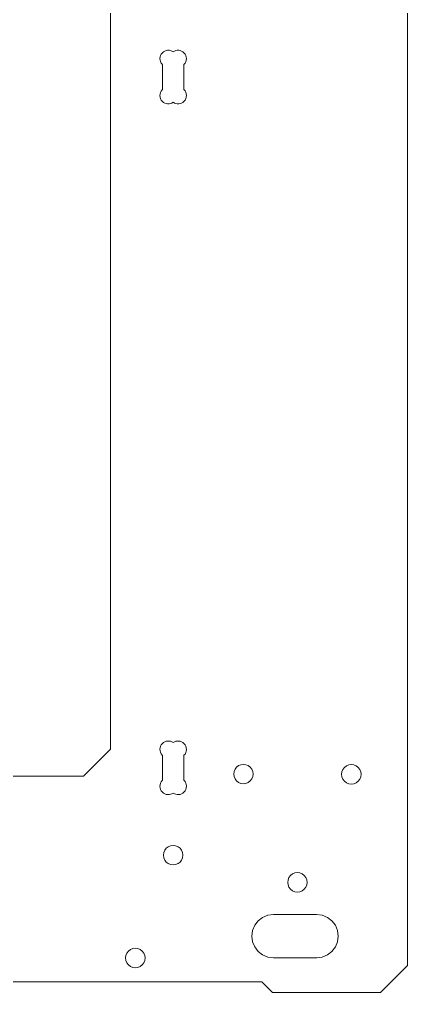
# Model space of a CAD drawing. Header units: millimetres. Extents: x -185 to 185, y -307 to 310.
# Drawn here: x 113.2 to 185, y -307.1 to -127.2 of the extents above; entities that cross this region are included whole.
import ezdxf

# ---------------------------------------------------------------- set-up
doc = ezdxf.new("R2010")
doc.units = ezdxf.units.MM
doc.header["$MEASUREMENT"] = 0
doc.layers.add('Layer 1', color=7, linetype='Continuous')
doc.layers.add('layer_1', color=7, linetype='Continuous')

msp = doc.modelspace()

# ---------------------------------------------------------------- linework, layer by layer
at = {"layer": 'Layer 1', "color": 250, "lineweight": 9}
for points, knots in [([(185.0211, -302.1421), (185.0211, -302.1421), (185.0211, 57.8579), (185.0211, 57.8579), (185.0211, 57.8579), (185.0211, 57.8579), (180.0211, 62.8579), (180.0211, 62.8579), (180.0211, 62.8579), (180.0211, 62.8579), (-179.9789, 62.8579), (-179.9789, 62.8579), (-179.9789, 62.8579), (-179.9789, 62.8579), (-184.9789, 57.8579), (-184.9789, 57.8579), (-184.9789, 57.8579), (-184.9789, 57.8579), (-184.9789, -302.3338), (-184.9789, -302.3338), (-184.9789, -302.3338), (-184.9789, -302.3338), (-179.9789, -307.1421), (-179.9789, -307.1421), (-179.9789, -307.1421), (-179.9789, -307.1421), (-159.9789, -307.1421), (-159.9789, -307.1421), (-159.9789, -307.1421), (-159.9789, -307.1421), (-157.9789, -305.1421), (-157.9789, -305.1421), (-157.9789, -305.1421), (-157.9789, -305.1421), (158.0211, -305.1421), (158.0211, -305.1421), (158.0211, -305.1421), (158.0211, -305.1421), (160.0211, -307.1421), (160.0211, -307.1421), (160.0211, -307.1421), (160.0211, -307.1421), (180.0211, -307.1421), (180.0211, -307.1421), (180.0211, -307.1421), (180.0211, -307.1421), (185.0211, -302.1421), (185.0211, -302.1421), (185.0211, -302.1421), (185.0211, -302.1421), (185.0211, -302.1421), (185.0211, -302.1421)], [0, 0, 0, 0, 0.07142857, 0.07142857, 0.07142857, 0.07142857, 0.14285714, 0.14285714, 0.14285714, 0.14285714, 0.21428571, 0.21428571, 0.21428571, 0.21428571, 0.28571429, 0.28571429, 0.28571429, 0.28571429, 0.35714286, 0.35714286, 0.35714286, 0.35714286, 0.42857143, 0.42857143, 0.42857143, 0.42857143, 0.5, 0.5, 0.5, 0.5, 0.57142857, 0.57142857, 0.57142857, 0.57142857, 0.64285714, 0.64285714, 0.64285714, 0.64285714, 0.71428571, 0.71428571, 0.71428571, 0.71428571, 0.78571429, 0.78571429, 0.78571429, 0.78571429, 0.85714286, 0.85714286, 0.85714286, 0.85714286, 1, 1, 1, 1]), ([(139.626, -140.205), (139.626, -140.205), (139.626, -135.589), (139.626, -135.589), (139.626, -135.589), (139.6096, -135.5726), (139.5938, -135.556), (139.5783, -135.539), (139.5783, -135.539), (139.0212, -134.9309), (139.0371, -133.9859), (139.626, -133.397), (139.626, -133.397), (140.1708, -132.8522), (141.0203, -132.7978), (141.626, -133.2338), (141.626, -133.2338), (142.2317, -132.7978), (143.0812, -132.8522), (143.626, -133.397), (143.626, -133.397), (144.2313, -134.0023), (144.2313, -134.9837), (143.626, -135.589), (143.626, -135.589), (143.626, -135.589), (143.626, -140.205), (143.626, -140.205), (143.626, -140.205), (144.2313, -140.8103), (144.2313, -141.7917), (143.626, -142.397), (143.626, -142.397), (143.0812, -142.9418), (142.2317, -142.9962), (141.626, -142.5602), (141.626, -142.5602), (141.0203, -142.9962), (140.1708, -142.9418), (139.626, -142.397), (139.626, -142.397), (139.0371, -141.8081), (139.0212, -140.8631), (139.5783, -140.255), (139.5783, -140.255), (139.5938, -140.238), (139.6096, -140.2214), (139.626, -140.205)], [0, 0, 0, 0, 0.07692308, 0.07692308, 0.07692308, 0.07692308, 0.15384615, 0.15384615, 0.15384615, 0.15384615, 0.23076923, 0.23076923, 0.23076923, 0.23076923, 0.30769231, 0.30769231, 0.30769231, 0.30769231, 0.38461538, 0.38461538, 0.38461538, 0.38461538, 0.46153846, 0.46153846, 0.46153846, 0.46153846, 0.53846154, 0.53846154, 0.53846154, 0.53846154, 0.61538462, 0.61538462, 0.61538462, 0.61538462, 0.69230769, 0.69230769, 0.69230769, 0.69230769, 0.76923077, 0.76923077, 0.76923077, 0.76923077, 0.84615385, 0.84615385, 0.84615385, 0.84615385, 1, 1, 1, 1]), ([(139.626, -267.905), (139.626, -267.905), (139.626, -263.289), (139.626, -263.289), (139.626, -263.289), (139.6096, -263.2726), (139.5938, -263.256), (139.5783, -263.239), (139.5783, -263.239), (139.0212, -262.6309), (139.0371, -261.6859), (139.626, -261.097), (139.626, -261.097), (140.1708, -260.5522), (141.0203, -260.4978), (141.626, -260.9338), (141.626, -260.9338), (142.2317, -260.4978), (143.0812, -260.5522), (143.626, -261.097), (143.626, -261.097), (144.2313, -261.7023), (144.2313, -262.6837), (143.626, -263.289), (143.626, -263.289), (143.626, -263.289), (143.626, -267.905), (143.626, -267.905), (143.626, -267.905), (144.2313, -268.5103), (144.2313, -269.4917), (143.626, -270.097), (143.626, -270.097), (143.0812, -270.6418), (142.2317, -270.6962), (141.626, -270.2602), (141.626, -270.2602), (141.0203, -270.6962), (140.1708, -270.6418), (139.626, -270.097), (139.626, -270.097), (139.0371, -269.5081), (139.0212, -268.5631), (139.5783, -267.955), (139.5783, -267.955), (139.5938, -267.938), (139.6096, -267.9214), (139.626, -267.905)], [0, 0, 0, 0, 0.07692308, 0.07692308, 0.07692308, 0.07692308, 0.15384615, 0.15384615, 0.15384615, 0.15384615, 0.23076923, 0.23076923, 0.23076923, 0.23076923, 0.30769231, 0.30769231, 0.30769231, 0.30769231, 0.38461538, 0.38461538, 0.38461538, 0.38461538, 0.46153846, 0.46153846, 0.46153846, 0.46153846, 0.53846154, 0.53846154, 0.53846154, 0.53846154, 0.61538462, 0.61538462, 0.61538462, 0.61538462, 0.69230769, 0.69230769, 0.69230769, 0.69230769, 0.76923077, 0.76923077, 0.76923077, 0.76923077, 0.84615385, 0.84615385, 0.84615385, 0.84615385, 1, 1, 1, 1])]:
    msp.add_open_spline(points, degree=3, knots=knots, dxfattribs=at)
at = {"layer": 'layer_1', "color": 250, "lineweight": 9}
for points, knots in [([(130.0211, -262.1421), (130.0211, -262.1421), (125.0211, -267.1421), (125.0211, -267.1421), (125.0211, -267.1421), (125.0211, -267.1421), (95.0211, -267.1421), (95.0211, -267.1421), (95.0211, -267.1421), (95.0211, -267.1421), (90.0211, -272.1421), (90.0211, -272.1421), (90.0211, -272.1421), (90.0211, -272.1421), (90.0211, -287.2076), (90.0211, -287.2076), (90.0211, -287.2076), (90.0211, -287.2076), (89.8591, -288.4384), (89.8591, -288.4384), (89.8591, -288.4384), (89.8591, -288.4384), (89.3587, -289.6464), (89.3587, -289.6464), (89.3587, -289.6464), (89.3587, -289.6464), (88.5627, -290.6837), (88.5627, -290.6837), (88.5627, -290.6837), (88.5627, -290.6837), (87.5254, -291.4797), (87.5254, -291.4797), (87.5254, -291.4797), (87.5254, -291.4797), (86.3174, -291.98), (86.3174, -291.98), (86.3174, -291.98), (86.3174, -291.98), (85.0211, -292.1507), (85.0211, -292.1507), (85.0211, -292.1507), (85.0211, -292.1507), (83.7248, -291.98), (83.7248, -291.98), (83.7248, -291.98), (83.7248, -291.98), (82.5168, -291.4797), (82.5168, -291.4797), (82.5168, -291.4797), (82.5168, -291.4797), (81.4795, -290.6837), (81.4795, -290.6837), (81.4795, -290.6837), (81.4795, -290.6837), (80.6835, -289.6464), (80.6835, -289.6464), (80.6835, -289.6464), (80.6835, -289.6464), (80.1831, -288.4384), (80.1831, -288.4384), (80.1831, -288.4384), (80.1831, -288.4384), (80.0211, -287.2076), (80.0211, -287.2076), (80.0211, -287.2076), (80.0211, -287.2076), (80.0211, -272.1421), (80.0211, -272.1421), (80.0211, -272.1421), (80.0211, -272.1421), (75.0211, -267.1421), (75.0211, -267.1421), (75.0211, -267.1421), (75.0211, -267.1421), (30.0211, -267.1421), (30.0211, -267.1421), (30.0211, -267.1421), (30.0211, -267.1421), (5.0211, -292.1421), (5.0211, -292.1421), (5.0211, -292.1421), (5.0211, -292.1421), (-4.9789, -292.1421), (-4.9789, -292.1421), (-4.9789, -292.1421), (-4.9789, -292.1421), (-29.9789, -267.1421), (-29.9789, -267.1421), (-29.9789, -267.1421), (-29.9789, -267.1421), (-74.9789, -267.1421), (-74.9789, -267.1421), (-74.9789, -267.1421), (-74.9789, -267.1421), (-79.9789, -272.1421), (-79.9789, -272.1421), (-79.9789, -272.1421), (-79.9789, -272.1421), (-79.9789, -287.2076), (-79.9789, -287.2076), (-79.9789, -287.2076), (-79.9789, -287.2076), (-80.1409, -288.4384), (-80.1409, -288.4384), (-80.1409, -288.4384), (-80.1409, -288.4384), (-80.6413, -289.6464), (-80.6413, -289.6464), (-80.6413, -289.6464), (-80.6413, -289.6464), (-81.4372, -290.6837), (-81.4372, -290.6837), (-81.4372, -290.6837), (-81.4372, -290.6837), (-82.4746, -291.4797), (-82.4746, -291.4797), (-82.4746, -291.4797), (-82.4746, -291.4797), (-83.6825, -291.98), (-83.6825, -291.98), (-83.6825, -291.98), (-83.6825, -291.98), (-84.9789, -292.1507), (-84.9789, -292.1507), (-84.9789, -292.1507), (-84.9789, -292.1507), (-86.2752, -291.98), (-86.2752, -291.98), (-86.2752, -291.98), (-86.2752, -291.98), (-87.4832, -291.4797), (-87.4832, -291.4797), (-87.4832, -291.4797), (-87.4832, -291.4797), (-88.5205, -290.6837), (-88.5205, -290.6837), (-88.5205, -290.6837), (-88.5205, -290.6837), (-89.3165, -289.6464), (-89.3165, -289.6464), (-89.3165, -289.6464), (-89.3165, -289.6464), (-89.8168, -288.4384), (-89.8168, -288.4384), (-89.8168, -288.4384), (-89.8168, -288.4384), (-89.9789, -287.2076), (-89.9789, -287.2076), (-89.9789, -287.2076), (-89.9789, -287.2076), (-89.9789, -272.1421), (-89.9789, -272.1421), (-89.9789, -272.1421), (-89.9789, -272.1421), (-94.9789, -267.1421), (-94.9789, -267.1421), (-94.9789, -267.1421), (-94.9789, -267.1421), (-124.9789, -267.1421), (-124.9789, -267.1421), (-124.9789, -267.1421), (-124.9789, -267.1421), (-129.9789, -262.1421), (-129.9789, -262.1421), (-129.9789, -262.1421), (-129.9789, -262.1421), (-129.9789, 17.8579), (-129.9789, 17.8579), (-129.9789, 17.8579), (-129.9789, 17.8579), (-124.9789, 22.8579), (-124.9789, 22.8579), (-124.9789, 22.8579), (-124.9789, 22.8579), (125.0211, 22.8579), (125.0211, 22.8579), (125.0211, 22.8579), (125.0211, 22.8579), (130.0211, 17.8579), (130.0211, 17.8579), (130.0211, 17.8579), (130.0211, 17.8579), (130.0211, -262.1421), (130.0211, -262.1421), (130.0211, -262.1421), (130.0211, -262.1421), (130.0211, -262.1421), (130.0211, -262.1421)], [0, 0, 0, 0, 0.02083333, 0.02083333, 0.02083333, 0.02083333, 0.04166667, 0.04166667, 0.04166667, 0.04166667, 0.0625, 0.0625, 0.0625, 0.0625, 0.08333333, 0.08333333, 0.08333333, 0.08333333, 0.10416667, 0.10416667, 0.10416667, 0.10416667, 0.125, 0.125, 0.125, 0.125, 0.14583333, 0.14583333, 0.14583333, 0.14583333, 0.16666667, 0.16666667, 0.16666667, 0.16666667, 0.1875, 0.1875, 0.1875, 0.1875, 0.20833333, 0.20833333, 0.20833333, 0.20833333, 0.22916667, 0.22916667, 0.22916667, 0.22916667, 0.25, 0.25, 0.25, 0.25, 0.27083333, 0.27083333, 0.27083333, 0.27083333, 0.29166667, 0.29166667, 0.29166667, 0.29166667, 0.3125, 0.3125, 0.3125, 0.3125, 0.33333333, 0.33333333, 0.33333333, 0.33333333, 0.35416667, 0.35416667, 0.35416667, 0.35416667, 0.375, 0.375, 0.375, 0.375, 0.39583333, 0.39583333, 0.39583333, 0.39583333, 0.41666667, 0.41666667, 0.41666667, 0.41666667, 0.4375, 0.4375, 0.4375, 0.4375, 0.45833333, 0.45833333, 0.45833333, 0.45833333, 0.47916667, 0.47916667, 0.47916667, 0.47916667, 0.5, 0.5, 0.5, 0.5, 0.52083333, 0.52083333, 0.52083333, 0.52083333, 0.54166667, 0.54166667, 0.54166667, 0.54166667, 0.5625, 0.5625, 0.5625, 0.5625, 0.58333333, 0.58333333, 0.58333333, 0.58333333, 0.60416667, 0.60416667, 0.60416667, 0.60416667, 0.625, 0.625, 0.625, 0.625, 0.64583333, 0.64583333, 0.64583333, 0.64583333, 0.66666667, 0.66666667, 0.66666667, 0.66666667, 0.6875, 0.6875, 0.6875, 0.6875, 0.70833333, 0.70833333, 0.70833333, 0.70833333, 0.72916667, 0.72916667, 0.72916667, 0.72916667, 0.75, 0.75, 0.75, 0.75, 0.77083333, 0.77083333, 0.77083333, 0.77083333, 0.79166667, 0.79166667, 0.79166667, 0.79166667, 0.8125, 0.8125, 0.8125, 0.8125, 0.83333333, 0.83333333, 0.83333333, 0.83333333, 0.85416667, 0.85416667, 0.85416667, 0.85416667, 0.875, 0.875, 0.875, 0.875, 0.89583333, 0.89583333, 0.89583333, 0.89583333, 0.91666667, 0.91666667, 0.91666667, 0.91666667, 0.9375, 0.9375, 0.9375, 0.9375, 0.95833333, 0.95833333, 0.95833333, 0.95833333, 1, 1, 1, 1]), ([(154.1741, -265.0173), (154.1741, -265.0173), (154.64, -264.9559), (154.64, -264.9559), (154.64, -264.9559), (154.64, -264.9559), (155.1058, -265.0172), (155.1058, -265.0172), (155.1058, -265.0172), (155.1058, -265.0172), (155.54, -265.197), (155.54, -265.197), (155.54, -265.197), (155.54, -265.197), (155.9128, -265.483), (155.9128, -265.483), (155.9128, -265.483), (155.9128, -265.483), (156.1989, -265.8557), (156.1989, -265.8557), (156.1989, -265.8557), (156.1989, -265.8557), (156.3788, -266.2898), (156.3788, -266.2898), (156.3788, -266.2898), (156.3788, -266.2898), (156.4402, -266.7557), (156.4402, -266.7557), (156.4402, -266.7557), (156.4402, -266.7557), (156.3789, -267.2216), (156.3789, -267.2216), (156.3789, -267.2216), (156.3789, -267.2216), (156.1992, -267.6557), (156.1992, -267.6557), (156.1992, -267.6557), (156.1992, -267.6557), (155.9132, -268.0285), (155.9132, -268.0285), (155.9132, -268.0285), (155.9132, -268.0285), (155.5404, -268.3147), (155.5404, -268.3147), (155.5404, -268.3147), (155.5404, -268.3147), (155.1063, -268.4945), (155.1063, -268.4945), (155.1063, -268.4945), (155.1063, -268.4945), (154.6405, -268.5559), (154.6405, -268.5559), (154.6405, -268.5559), (154.6405, -268.5559), (154.1746, -268.4947), (154.1746, -268.4947), (154.1746, -268.4947), (154.1746, -268.4947), (153.7404, -268.3149), (153.7404, -268.3149), (153.7404, -268.3149), (153.7404, -268.3149), (153.3676, -268.0289), (153.3676, -268.0289), (153.3676, -268.0289), (153.3676, -268.0289), (153.0815, -267.6562), (153.0815, -267.6562), (153.0815, -267.6562), (153.0815, -267.6562), (152.9016, -267.2221), (152.9016, -267.2221), (152.9016, -267.2221), (152.9016, -267.2221), (152.8402, -266.7562), (152.8402, -266.7562), (152.8402, -266.7562), (152.8402, -266.7562), (152.9015, -266.2903), (152.9015, -266.2903), (152.9015, -266.2903), (152.9015, -266.2903), (153.0812, -265.8562), (153.0812, -265.8562), (153.0812, -265.8562), (153.0812, -265.8562), (153.3672, -265.4833), (153.3672, -265.4833), (153.3672, -265.4833), (153.3672, -265.4833), (153.74, -265.1972), (153.74, -265.1972), (153.74, -265.1972), (153.74, -265.1972), (154.1741, -265.0173), (154.1741, -265.0173), (154.1741, -265.0173), (154.1741, -265.0173), (154.1741, -265.0173), (154.1741, -265.0173)], [0, 0, 0, 0, 0.03846154, 0.03846154, 0.03846154, 0.03846154, 0.07692308, 0.07692308, 0.07692308, 0.07692308, 0.11538462, 0.11538462, 0.11538462, 0.11538462, 0.15384615, 0.15384615, 0.15384615, 0.15384615, 0.19230769, 0.19230769, 0.19230769, 0.19230769, 0.23076923, 0.23076923, 0.23076923, 0.23076923, 0.26923077, 0.26923077, 0.26923077, 0.26923077, 0.30769231, 0.30769231, 0.30769231, 0.30769231, 0.34615385, 0.34615385, 0.34615385, 0.34615385, 0.38461538, 0.38461538, 0.38461538, 0.38461538, 0.42307692, 0.42307692, 0.42307692, 0.42307692, 0.46153846, 0.46153846, 0.46153846, 0.46153846, 0.5, 0.5, 0.5, 0.5, 0.53846154, 0.53846154, 0.53846154, 0.53846154, 0.57692308, 0.57692308, 0.57692308, 0.57692308, 0.61538462, 0.61538462, 0.61538462, 0.61538462, 0.65384615, 0.65384615, 0.65384615, 0.65384615, 0.69230769, 0.69230769, 0.69230769, 0.69230769, 0.73076923, 0.73076923, 0.73076923, 0.73076923, 0.76923077, 0.76923077, 0.76923077, 0.76923077, 0.80769231, 0.80769231, 0.80769231, 0.80769231, 0.84615385, 0.84615385, 0.84615385, 0.84615385, 0.88461538, 0.88461538, 0.88461538, 0.88461538, 0.92307692, 0.92307692, 0.92307692, 0.92307692, 1, 1, 1, 1]), ([(175.0852, -268.5393), (175.0852, -268.5393), (174.6193, -268.6007), (174.6193, -268.6007), (174.6193, -268.6007), (174.6193, -268.6007), (174.1534, -268.5395), (174.1534, -268.5395), (174.1534, -268.5395), (174.1534, -268.5395), (173.7193, -268.3597), (173.7193, -268.3597), (173.7193, -268.3597), (173.7193, -268.3597), (173.3464, -268.0737), (173.3464, -268.0737), (173.3464, -268.0737), (173.3464, -268.0737), (173.0603, -267.701), (173.0603, -267.701), (173.0603, -267.701), (173.0603, -267.701), (172.8805, -267.2669), (172.8805, -267.2669), (172.8805, -267.2669), (172.8805, -267.2669), (172.8191, -266.801), (172.8191, -266.801), (172.8191, -266.801), (172.8191, -266.801), (172.8803, -266.3351), (172.8803, -266.3351), (172.8803, -266.3351), (172.8803, -266.3351), (173.0601, -265.901), (173.0601, -265.901), (173.0601, -265.901), (173.0601, -265.901), (173.3461, -265.5281), (173.3461, -265.5281), (173.3461, -265.5281), (173.3461, -265.5281), (173.7188, -265.242), (173.7188, -265.242), (173.7188, -265.242), (173.7188, -265.242), (174.1529, -265.0621), (174.1529, -265.0621), (174.1529, -265.0621), (174.1529, -265.0621), (174.6188, -265.0007), (174.6188, -265.0007), (174.6188, -265.0007), (174.6188, -265.0007), (175.0847, -265.062), (175.0847, -265.062), (175.0847, -265.062), (175.0847, -265.062), (175.5188, -265.2418), (175.5188, -265.2418), (175.5188, -265.2418), (175.5188, -265.2418), (175.8917, -265.5278), (175.8917, -265.5278), (175.8917, -265.5278), (175.8917, -265.5278), (176.1778, -265.9005), (176.1778, -265.9005), (176.1778, -265.9005), (176.1778, -265.9005), (176.3577, -266.3346), (176.3577, -266.3346), (176.3577, -266.3346), (176.3577, -266.3346), (176.4191, -266.8005), (176.4191, -266.8005), (176.4191, -266.8005), (176.4191, -266.8005), (176.3578, -267.2664), (176.3578, -267.2664), (176.3578, -267.2664), (176.3578, -267.2664), (176.178, -267.7005), (176.178, -267.7005), (176.178, -267.7005), (176.178, -267.7005), (175.892, -268.0733), (175.892, -268.0733), (175.892, -268.0733), (175.892, -268.0733), (175.5193, -268.3594), (175.5193, -268.3594), (175.5193, -268.3594), (175.5193, -268.3594), (175.0852, -268.5393), (175.0852, -268.5393), (175.0852, -268.5393), (175.0852, -268.5393), (175.0852, -268.5393), (175.0852, -268.5393)], [0, 0, 0, 0, 0.03846154, 0.03846154, 0.03846154, 0.03846154, 0.07692308, 0.07692308, 0.07692308, 0.07692308, 0.11538462, 0.11538462, 0.11538462, 0.11538462, 0.15384615, 0.15384615, 0.15384615, 0.15384615, 0.19230769, 0.19230769, 0.19230769, 0.19230769, 0.23076923, 0.23076923, 0.23076923, 0.23076923, 0.26923077, 0.26923077, 0.26923077, 0.26923077, 0.30769231, 0.30769231, 0.30769231, 0.30769231, 0.34615385, 0.34615385, 0.34615385, 0.34615385, 0.38461538, 0.38461538, 0.38461538, 0.38461538, 0.42307692, 0.42307692, 0.42307692, 0.42307692, 0.46153846, 0.46153846, 0.46153846, 0.46153846, 0.5, 0.5, 0.5, 0.5, 0.53846154, 0.53846154, 0.53846154, 0.53846154, 0.57692308, 0.57692308, 0.57692308, 0.57692308, 0.61538462, 0.61538462, 0.61538462, 0.61538462, 0.65384615, 0.65384615, 0.65384615, 0.65384615, 0.69230769, 0.69230769, 0.69230769, 0.69230769, 0.73076923, 0.73076923, 0.73076923, 0.73076923, 0.76923077, 0.76923077, 0.76923077, 0.76923077, 0.80769231, 0.80769231, 0.80769231, 0.80769231, 0.84615385, 0.84615385, 0.84615385, 0.84615385, 0.88461538, 0.88461538, 0.88461538, 0.88461538, 0.92307692, 0.92307692, 0.92307692, 0.92307692, 1, 1, 1, 1]), ([(143.4253, -281.747), (143.4253, -281.747), (143.364, -282.2127), (143.364, -282.2127), (143.364, -282.2127), (143.364, -282.2127), (143.1842, -282.6466), (143.1842, -282.6466), (143.1842, -282.6466), (143.1842, -282.6466), (142.8983, -283.0193), (142.8983, -283.0193), (142.8983, -283.0193), (142.8983, -283.0193), (142.5256, -283.3052), (142.5256, -283.3052), (142.5256, -283.3052), (142.5256, -283.3052), (142.0917, -283.4849), (142.0917, -283.4849), (142.0917, -283.4849), (142.0917, -283.4849), (141.626, -283.5462), (141.626, -283.5462), (141.626, -283.5462), (141.626, -283.5462), (141.1603, -283.4849), (141.1603, -283.4849), (141.1603, -283.4849), (141.1603, -283.4849), (140.7264, -283.3052), (140.7264, -283.3052), (140.7264, -283.3052), (140.7264, -283.3052), (140.3537, -283.0193), (140.3537, -283.0193), (140.3537, -283.0193), (140.3537, -283.0193), (140.0678, -282.6466), (140.0678, -282.6466), (140.0678, -282.6466), (140.0678, -282.6466), (139.888, -282.2127), (139.888, -282.2127), (139.888, -282.2127), (139.888, -282.2127), (139.8267, -281.747), (139.8267, -281.747), (139.8267, -281.747), (139.8267, -281.747), (139.888, -281.2813), (139.888, -281.2813), (139.888, -281.2813), (139.888, -281.2813), (140.0678, -280.8473), (140.0678, -280.8473), (140.0678, -280.8473), (140.0678, -280.8473), (140.3537, -280.4747), (140.3537, -280.4747), (140.3537, -280.4747), (140.3537, -280.4747), (140.7264, -280.1888), (140.7264, -280.1888), (140.7264, -280.1888), (140.7264, -280.1888), (141.1603, -280.009), (141.1603, -280.009), (141.1603, -280.009), (141.1603, -280.009), (141.626, -279.9477), (141.626, -279.9477), (141.626, -279.9477), (141.626, -279.9477), (142.0917, -280.009), (142.0917, -280.009), (142.0917, -280.009), (142.0917, -280.009), (142.5256, -280.1888), (142.5256, -280.1888), (142.5256, -280.1888), (142.5256, -280.1888), (142.8983, -280.4747), (142.8983, -280.4747), (142.8983, -280.4747), (142.8983, -280.4747), (143.1842, -280.8473), (143.1842, -280.8473), (143.1842, -280.8473), (143.1842, -280.8473), (143.364, -281.2813), (143.364, -281.2813), (143.364, -281.2813), (143.364, -281.2813), (143.4253, -281.747), (143.4253, -281.747), (143.4253, -281.747), (143.4253, -281.747), (143.4253, -281.747), (143.4253, -281.747)], [0, 0, 0, 0, 0.03846154, 0.03846154, 0.03846154, 0.03846154, 0.07692308, 0.07692308, 0.07692308, 0.07692308, 0.11538462, 0.11538462, 0.11538462, 0.11538462, 0.15384615, 0.15384615, 0.15384615, 0.15384615, 0.19230769, 0.19230769, 0.19230769, 0.19230769, 0.23076923, 0.23076923, 0.23076923, 0.23076923, 0.26923077, 0.26923077, 0.26923077, 0.26923077, 0.30769231, 0.30769231, 0.30769231, 0.30769231, 0.34615385, 0.34615385, 0.34615385, 0.34615385, 0.38461538, 0.38461538, 0.38461538, 0.38461538, 0.42307692, 0.42307692, 0.42307692, 0.42307692, 0.46153846, 0.46153846, 0.46153846, 0.46153846, 0.5, 0.5, 0.5, 0.5, 0.53846154, 0.53846154, 0.53846154, 0.53846154, 0.57692308, 0.57692308, 0.57692308, 0.57692308, 0.61538462, 0.61538462, 0.61538462, 0.61538462, 0.65384615, 0.65384615, 0.65384615, 0.65384615, 0.69230769, 0.69230769, 0.69230769, 0.69230769, 0.73076923, 0.73076923, 0.73076923, 0.73076923, 0.76923077, 0.76923077, 0.76923077, 0.76923077, 0.80769231, 0.80769231, 0.80769231, 0.80769231, 0.84615385, 0.84615385, 0.84615385, 0.84615385, 0.88461538, 0.88461538, 0.88461538, 0.88461538, 0.92307692, 0.92307692, 0.92307692, 0.92307692, 1, 1, 1, 1]), ([(166.1883, -285.8794), (166.1883, -285.8794), (166.3682, -286.3135), (166.3682, -286.3135), (166.3682, -286.3135), (166.3682, -286.3135), (166.4296, -286.7793), (166.4296, -286.7793), (166.4296, -286.7793), (166.4296, -286.7793), (166.3684, -287.2452), (166.3684, -287.2452), (166.3684, -287.2452), (166.3684, -287.2452), (166.1886, -287.6794), (166.1886, -287.6794), (166.1886, -287.6794), (166.1886, -287.6794), (165.9026, -288.0522), (165.9026, -288.0522), (165.9026, -288.0522), (165.9026, -288.0522), (165.5299, -288.3383), (165.5299, -288.3383), (165.5299, -288.3383), (165.5299, -288.3383), (165.0958, -288.5182), (165.0958, -288.5182), (165.0958, -288.5182), (165.0958, -288.5182), (164.6299, -288.5796), (164.6299, -288.5796), (164.6299, -288.5796), (164.6299, -288.5796), (164.164, -288.5183), (164.164, -288.5183), (164.164, -288.5183), (164.164, -288.5183), (163.7299, -288.3386), (163.7299, -288.3386), (163.7299, -288.3386), (163.7299, -288.3386), (163.357, -288.0526), (163.357, -288.0526), (163.357, -288.0526), (163.357, -288.0526), (163.0709, -287.6798), (163.0709, -287.6798), (163.0709, -287.6798), (163.0709, -287.6798), (162.891, -287.2457), (162.891, -287.2457), (162.891, -287.2457), (162.891, -287.2457), (162.8296, -286.7798), (162.8296, -286.7798), (162.8296, -286.7798), (162.8296, -286.7798), (162.8909, -286.314), (162.8909, -286.314), (162.8909, -286.314), (162.8909, -286.314), (163.0707, -285.8798), (163.0707, -285.8798), (163.0707, -285.8798), (163.0707, -285.8798), (163.3567, -285.507), (163.3567, -285.507), (163.3567, -285.507), (163.3567, -285.507), (163.7294, -285.2209), (163.7294, -285.2209), (163.7294, -285.2209), (163.7294, -285.2209), (164.1635, -285.041), (164.1635, -285.041), (164.1635, -285.041), (164.1635, -285.041), (164.6294, -284.9796), (164.6294, -284.9796), (164.6294, -284.9796), (164.6294, -284.9796), (165.0953, -285.0408), (165.0953, -285.0408), (165.0953, -285.0408), (165.0953, -285.0408), (165.5294, -285.2206), (165.5294, -285.2206), (165.5294, -285.2206), (165.5294, -285.2206), (165.9022, -285.5066), (165.9022, -285.5066), (165.9022, -285.5066), (165.9022, -285.5066), (166.1883, -285.8794), (166.1883, -285.8794), (166.1883, -285.8794), (166.1883, -285.8794), (166.1883, -285.8794), (166.1883, -285.8794)], [0, 0, 0, 0, 0.03846154, 0.03846154, 0.03846154, 0.03846154, 0.07692308, 0.07692308, 0.07692308, 0.07692308, 0.11538462, 0.11538462, 0.11538462, 0.11538462, 0.15384615, 0.15384615, 0.15384615, 0.15384615, 0.19230769, 0.19230769, 0.19230769, 0.19230769, 0.23076923, 0.23076923, 0.23076923, 0.23076923, 0.26923077, 0.26923077, 0.26923077, 0.26923077, 0.30769231, 0.30769231, 0.30769231, 0.30769231, 0.34615385, 0.34615385, 0.34615385, 0.34615385, 0.38461538, 0.38461538, 0.38461538, 0.38461538, 0.42307692, 0.42307692, 0.42307692, 0.42307692, 0.46153846, 0.46153846, 0.46153846, 0.46153846, 0.5, 0.5, 0.5, 0.5, 0.53846154, 0.53846154, 0.53846154, 0.53846154, 0.57692308, 0.57692308, 0.57692308, 0.57692308, 0.61538462, 0.61538462, 0.61538462, 0.61538462, 0.65384615, 0.65384615, 0.65384615, 0.65384615, 0.69230769, 0.69230769, 0.69230769, 0.69230769, 0.73076923, 0.73076923, 0.73076923, 0.73076923, 0.76923077, 0.76923077, 0.76923077, 0.76923077, 0.80769231, 0.80769231, 0.80769231, 0.80769231, 0.84615385, 0.84615385, 0.84615385, 0.84615385, 0.88461538, 0.88461538, 0.88461538, 0.88461538, 0.92307692, 0.92307692, 0.92307692, 0.92307692, 1, 1, 1, 1]), ([(164.3463, -300.7101), (164.3463, -300.7101), (160.19, -300.7101), (160.19, -300.7101), (160.19, -300.7101), (160.19, -300.7101), (159.1547, -300.5739), (159.1547, -300.5739), (159.1547, -300.5739), (159.1547, -300.5739), (158.19, -300.1742), (158.19, -300.1742), (158.19, -300.1742), (158.19, -300.1742), (157.3616, -299.5386), (157.3616, -299.5386), (157.3616, -299.5386), (157.3616, -299.5386), (156.7259, -298.7101), (156.7259, -298.7101), (156.7259, -298.7101), (156.7259, -298.7101), (156.3263, -297.7454), (156.3263, -297.7454), (156.3263, -297.7454), (156.3263, -297.7454), (156.19, -296.7101), (156.19, -296.7101), (156.19, -296.7101), (156.19, -296.7101), (156.3263, -295.6749), (156.3263, -295.6749), (156.3263, -295.6749), (156.3263, -295.6749), (156.7259, -294.7101), (156.7259, -294.7101), (156.7259, -294.7101), (156.7259, -294.7101), (157.3616, -293.8817), (157.3616, -293.8817), (157.3616, -293.8817), (157.3616, -293.8817), (158.19, -293.246), (158.19, -293.246), (158.19, -293.246), (158.19, -293.246), (159.1547, -292.8464), (159.1547, -292.8464), (159.1547, -292.8464), (159.1547, -292.8464), (160.19, -292.7101), (160.19, -292.7101), (160.19, -292.7101), (160.19, -292.7101), (168.186, -292.7101), (168.186, -292.7101), (168.186, -292.7101), (168.186, -292.7101), (169.2212, -292.8464), (169.2212, -292.8464), (169.2212, -292.8464), (169.2212, -292.8464), (170.186, -293.246), (170.186, -293.246), (170.186, -293.246), (170.186, -293.246), (171.0144, -293.8817), (171.0144, -293.8817), (171.0144, -293.8817), (171.0144, -293.8817), (171.6501, -294.7101), (171.6501, -294.7101), (171.6501, -294.7101), (171.6501, -294.7101), (172.0497, -295.6749), (172.0497, -295.6749), (172.0497, -295.6749), (172.0497, -295.6749), (172.186, -296.7101), (172.186, -296.7101), (172.186, -296.7101), (172.186, -296.7101), (172.0497, -297.7454), (172.0497, -297.7454), (172.0497, -297.7454), (172.0497, -297.7454), (171.6501, -298.7101), (171.6501, -298.7101), (171.6501, -298.7101), (171.6501, -298.7101), (171.0144, -299.5386), (171.0144, -299.5386), (171.0144, -299.5386), (171.0144, -299.5386), (170.186, -300.1742), (170.186, -300.1742), (170.186, -300.1742), (170.186, -300.1742), (169.2212, -300.5739), (169.2212, -300.5739), (169.2212, -300.5739), (169.2212, -300.5739), (168.2528, -300.7101), (168.2528, -300.7101), (168.2528, -300.7101), (168.2528, -300.7101), (164.9057, -300.7101), (164.9057, -300.7101), (164.9057, -300.7101), (164.9057, -300.7101), (164.626, -300.747), (164.626, -300.747), (164.626, -300.747), (164.626, -300.747), (164.3463, -300.7101), (164.3463, -300.7101), (164.3463, -300.7101), (164.3463, -300.7101), (164.3463, -300.7101), (164.3463, -300.7101)], [0, 0, 0, 0, 0.03225806, 0.03225806, 0.03225806, 0.03225806, 0.06451613, 0.06451613, 0.06451613, 0.06451613, 0.09677419, 0.09677419, 0.09677419, 0.09677419, 0.12903226, 0.12903226, 0.12903226, 0.12903226, 0.16129032, 0.16129032, 0.16129032, 0.16129032, 0.19354839, 0.19354839, 0.19354839, 0.19354839, 0.22580645, 0.22580645, 0.22580645, 0.22580645, 0.25806452, 0.25806452, 0.25806452, 0.25806452, 0.29032258, 0.29032258, 0.29032258, 0.29032258, 0.32258065, 0.32258065, 0.32258065, 0.32258065, 0.35483871, 0.35483871, 0.35483871, 0.35483871, 0.38709677, 0.38709677, 0.38709677, 0.38709677, 0.41935484, 0.41935484, 0.41935484, 0.41935484, 0.4516129, 0.4516129, 0.4516129, 0.4516129, 0.48387097, 0.48387097, 0.48387097, 0.48387097, 0.51612903, 0.51612903, 0.51612903, 0.51612903, 0.5483871, 0.5483871, 0.5483871, 0.5483871, 0.58064516, 0.58064516, 0.58064516, 0.58064516, 0.61290323, 0.61290323, 0.61290323, 0.61290323, 0.64516129, 0.64516129, 0.64516129, 0.64516129, 0.67741935, 0.67741935, 0.67741935, 0.67741935, 0.70967742, 0.70967742, 0.70967742, 0.70967742, 0.74193548, 0.74193548, 0.74193548, 0.74193548, 0.77419355, 0.77419355, 0.77419355, 0.77419355, 0.80645161, 0.80645161, 0.80645161, 0.80645161, 0.83870968, 0.83870968, 0.83870968, 0.83870968, 0.87096774, 0.87096774, 0.87096774, 0.87096774, 0.90322581, 0.90322581, 0.90322581, 0.90322581, 0.93548387, 0.93548387, 0.93548387, 0.93548387, 1, 1, 1, 1]), ([(132.826, -300.747), (132.826, -300.747), (132.8873, -300.2811), (132.8873, -300.2811), (132.8873, -300.2811), (132.8873, -300.2811), (133.0672, -299.847), (133.0672, -299.847), (133.0672, -299.847), (133.0672, -299.847), (133.3532, -299.4742), (133.3532, -299.4742), (133.3532, -299.4742), (133.3532, -299.4742), (133.726, -299.1881), (133.726, -299.1881), (133.726, -299.1881), (133.726, -299.1881), (134.1601, -299.0083), (134.1601, -299.0083), (134.1601, -299.0083), (134.1601, -299.0083), (134.626, -298.947), (134.626, -298.947), (134.626, -298.947), (134.626, -298.947), (135.0919, -299.0083), (135.0919, -299.0083), (135.0919, -299.0083), (135.0919, -299.0083), (135.526, -299.1881), (135.526, -299.1881), (135.526, -299.1881), (135.526, -299.1881), (135.8988, -299.4742), (135.8988, -299.4742), (135.8988, -299.4742), (135.8988, -299.4742), (136.1849, -299.847), (136.1849, -299.847), (136.1849, -299.847), (136.1849, -299.847), (136.3647, -300.2811), (136.3647, -300.2811), (136.3647, -300.2811), (136.3647, -300.2811), (136.426, -300.747), (136.426, -300.747), (136.426, -300.747), (136.426, -300.747), (136.3647, -301.2128), (136.3647, -301.2128), (136.3647, -301.2128), (136.3647, -301.2128), (136.1849, -301.647), (136.1849, -301.647), (136.1849, -301.647), (136.1849, -301.647), (135.8988, -302.0198), (135.8988, -302.0198), (135.8988, -302.0198), (135.8988, -302.0198), (135.526, -302.3058), (135.526, -302.3058), (135.526, -302.3058), (135.526, -302.3058), (135.0919, -302.4856), (135.0919, -302.4856), (135.0919, -302.4856), (135.0919, -302.4856), (134.626, -302.547), (134.626, -302.547), (134.626, -302.547), (134.626, -302.547), (134.1601, -302.4856), (134.1601, -302.4856), (134.1601, -302.4856), (134.1601, -302.4856), (133.726, -302.3058), (133.726, -302.3058), (133.726, -302.3058), (133.726, -302.3058), (133.3532, -302.0198), (133.3532, -302.0198), (133.3532, -302.0198), (133.3532, -302.0198), (133.0672, -301.647), (133.0672, -301.647), (133.0672, -301.647), (133.0672, -301.647), (132.8873, -301.2128), (132.8873, -301.2128), (132.8873, -301.2128), (132.8873, -301.2128), (132.826, -300.747), (132.826, -300.747), (132.826, -300.747), (132.826, -300.747), (132.826, -300.747), (132.826, -300.747)], [0, 0, 0, 0, 0.03846154, 0.03846154, 0.03846154, 0.03846154, 0.07692308, 0.07692308, 0.07692308, 0.07692308, 0.11538462, 0.11538462, 0.11538462, 0.11538462, 0.15384615, 0.15384615, 0.15384615, 0.15384615, 0.19230769, 0.19230769, 0.19230769, 0.19230769, 0.23076923, 0.23076923, 0.23076923, 0.23076923, 0.26923077, 0.26923077, 0.26923077, 0.26923077, 0.30769231, 0.30769231, 0.30769231, 0.30769231, 0.34615385, 0.34615385, 0.34615385, 0.34615385, 0.38461538, 0.38461538, 0.38461538, 0.38461538, 0.42307692, 0.42307692, 0.42307692, 0.42307692, 0.46153846, 0.46153846, 0.46153846, 0.46153846, 0.5, 0.5, 0.5, 0.5, 0.53846154, 0.53846154, 0.53846154, 0.53846154, 0.57692308, 0.57692308, 0.57692308, 0.57692308, 0.61538462, 0.61538462, 0.61538462, 0.61538462, 0.65384615, 0.65384615, 0.65384615, 0.65384615, 0.69230769, 0.69230769, 0.69230769, 0.69230769, 0.73076923, 0.73076923, 0.73076923, 0.73076923, 0.76923077, 0.76923077, 0.76923077, 0.76923077, 0.80769231, 0.80769231, 0.80769231, 0.80769231, 0.84615385, 0.84615385, 0.84615385, 0.84615385, 0.88461538, 0.88461538, 0.88461538, 0.88461538, 0.92307692, 0.92307692, 0.92307692, 0.92307692, 1, 1, 1, 1])]:
    msp.add_open_spline(points, degree=3, knots=knots, dxfattribs=at)

doc.saveas('drawing.dxf')
